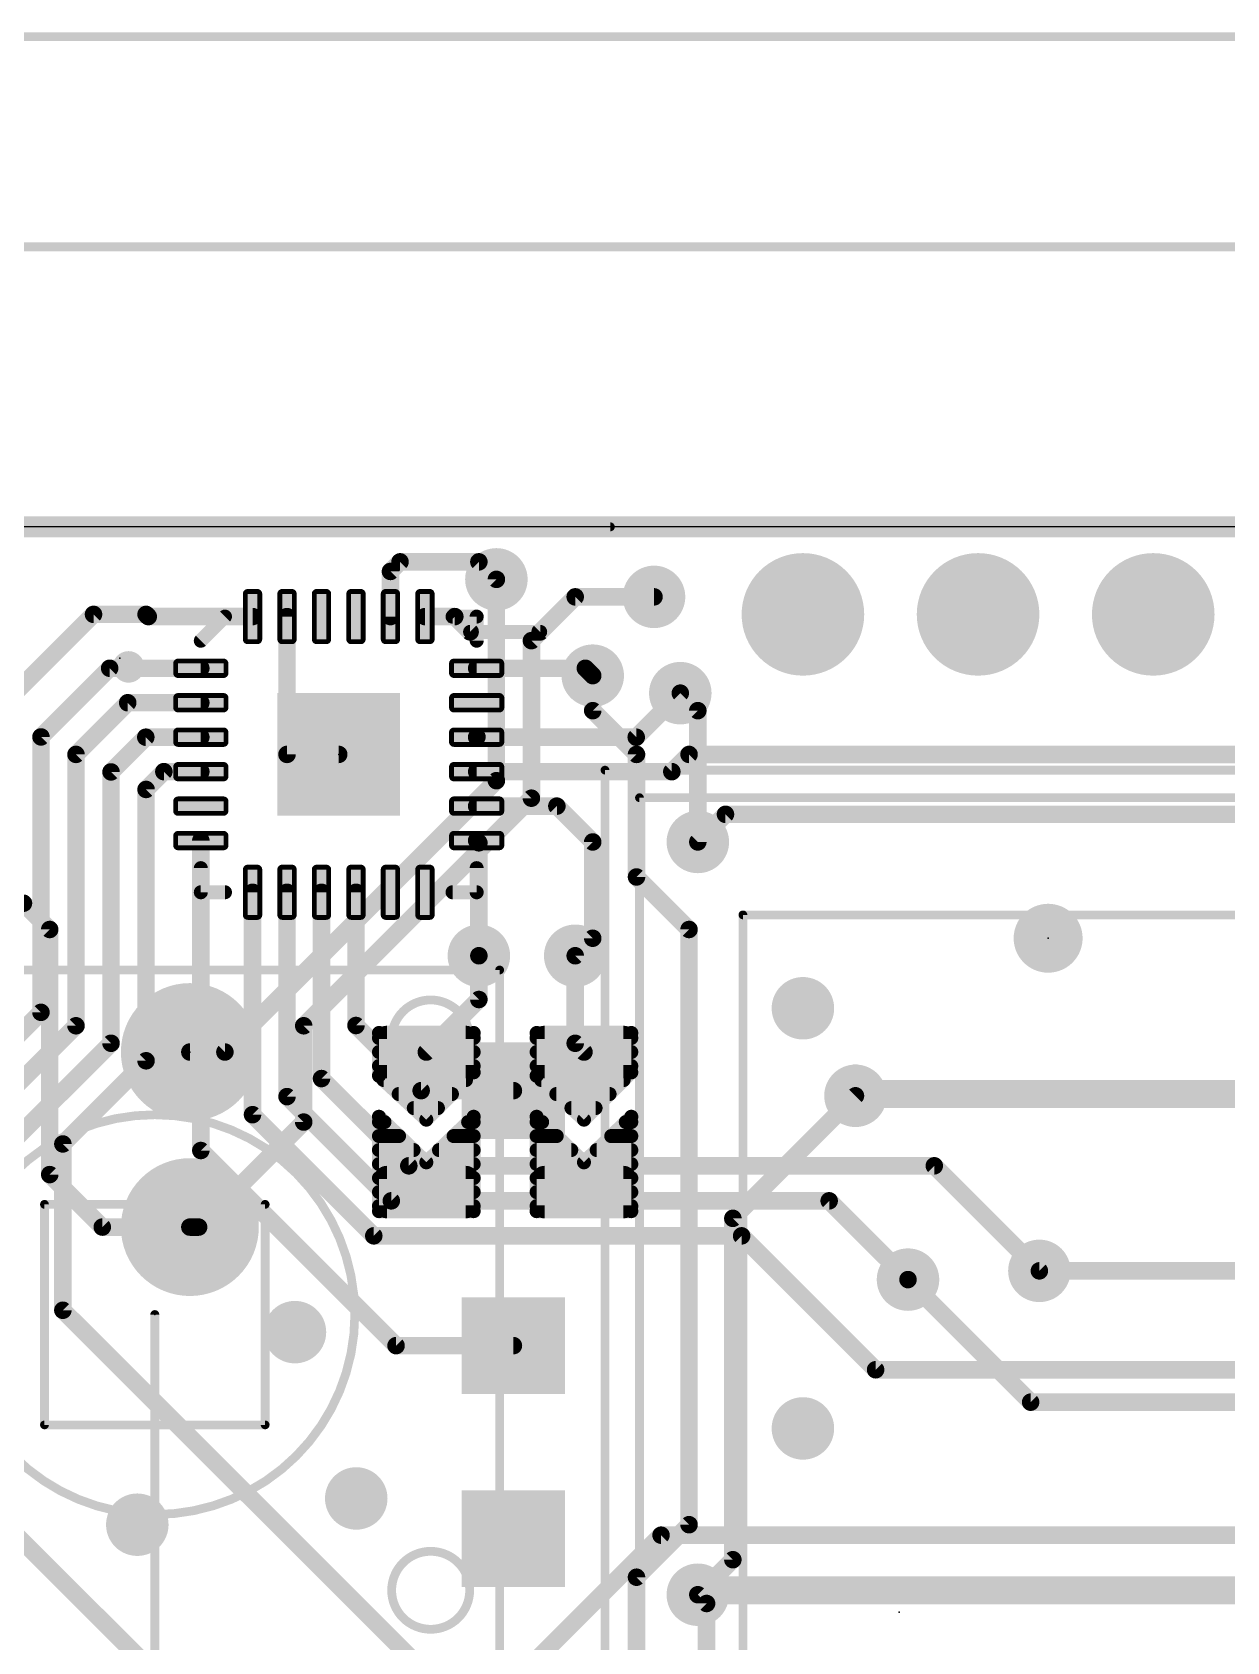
# Model space of a CAD drawing. Extents: x -7.4 to 51, y -6.6 to 32.3.
# Drawn here: x 5.33 to 22.66, y 6.68 to 30.04 of the extents above; entities that cross this region are included whole.
import ezdxf

# ---------------------------------------------------------------- set-up
doc = ezdxf.new("R2010")
doc.units = 0
for name, color, linetype in [('1', 12, 'CONTINUOUS'), ('16', 5, 'CONTINUOUS'), ('17', 110, 'CONTINUOUS'), ('18', 110, 'CONTINUOUS'), ('20', 53, 'CONTINUOUS'), ('21', 40, 'CONTINUOUS'), ('23', 53, 'CONTINUOUS'), ('24', 53, 'CONTINUOUS'), ('47', 253, 'CONTINUOUS')]:
    doc.layers.add(name, color=color, linetype=linetype)

# ---------------------------------------------------------------- blocks, each defined once
blk = doc.blocks.new('PIE')
at = {"const_width": 0.5}
blk.add_lwpolyline([(0, -0.25, 1), (0, 0.25, 1), (0, -0.25)], format="xyb", dxfattribs=at)
blk = doc.blocks.new('RECT128000X44800R50')
at = {"const_width": 0.07}
blk.add_lwpolyline([(0.365, -0.07), (0.365, 0.07, 0.4142), (0.33, 0.105), (-0.33, 0.105, 0.4142), (-0.365, 0.07), (-0.365, -0.07, 0.4142), (-0.33, -0.105), (0.33, -0.105, 0.4142)], format="xyb", close=True, dxfattribs=at)
blk.add_solid([(-0.3475, -0.0875), (0.3475, -0.0875), (-0.3475, 0.0875), (0.3475, 0.0875)])
blk = doc.blocks.new('RECT')
blk.add_solid([(-0.5, -0.5), (0.5, -0.5), (-0.5, 0.5), (0.5, 0.5)])
blk = doc.blocks.new('ROUNDP')
at = {"const_width": 0.5}
blk.add_lwpolyline([(0, -0.25, 1), (0, 0.25, 1), (0, -0.25)], format="xyb", dxfattribs=at)
blk = doc.blocks.new('RECT121920X243840R50')
at = {"const_width": 0.1905}
blk.add_lwpolyline([(0.2858, -0.5715), (0.2858, 0.5715, 0.4142), (0.1905, 0.6668), (-0.1905, 0.6668, 0.4142), (-0.2858, 0.5715), (-0.2858, -0.5715, 0.4142), (-0.1905, -0.6668), (0.1905, -0.6668, 0.4142)], format="xyb", close=True, dxfattribs=at)
blk.add_solid([(-0.2159, -0.5969), (0.2159, -0.5969), (-0.2159, 0.5969), (0.2159, 0.5969)])
blk = doc.blocks.new('ROUNDV')
at = {"const_width": 0.5}
blk.add_lwpolyline([(0, -0.25, 1), (0, 0.25, 1), (0, -0.25)], format="xyb", dxfattribs=at)

msp = doc.modelspace()

# ---------------------------------------------------------------- linework, layer by layer
at = {"layer": '1'}
for points, const_width in [([(50.8, 22.86), (0, 22.86)], 0.3048), ([(10.529, 22.213), (10.668, 22.352)], 0.254), ([(10.668, 22.352), (11.811, 22.352)], 0.254), ([(11.811, 22.352), (12.065, 22.098)], 0.254), ([(10.529, 21.558), (10.529, 22.213)], 0.254), ([(12.7, 21.336), (13.208, 21.844)], 0.254), ([(13.208, 21.844), (14.351, 21.844)], 0.254), ([(4.953, 20.32), (6.223, 21.59)], 0.254), ([(6.223, 21.59), (6.985, 21.59)], 0.254), ([(7.017, 21.558), (6.985, 21.59)], 0.254), ([(8.529, 21.558), (7.017, 21.558)], 0.254), ([(9.029, 21.558), (9.029, 19.558)], 0.254), ([(11.029, 21.558), (11.462, 21.558)], 0.254), ([(11.462, 21.558), (11.684, 21.336)], 0.254), ([(11.684, 21.336), (12.7, 21.336)], 0.2032), ([(6.457, 20.808), (5.461, 19.812)], 0.254), ([(7.779, 20.808), (6.457, 20.808)], 0.254), ([(13.355, 20.808), (11.779, 20.808)], 0.254), ([(13.462, 20.701), (13.355, 20.808)], 0.254), ([(14.732, 20.447), (14.093, 19.808)], 0.254), ([(6.719, 20.308), (5.969, 19.558)], 0.254), ([(7.779, 20.308), (6.719, 20.308)], 0.254), ([(5.461, 19.812), (5.461, 15.816)], 0.254), ([(6.477, 19.304), (6.981, 19.808)], 0.254), ([(6.981, 19.808), (7.779, 19.808)], 0.254), ([(11.783, 19.812), (11.779, 19.808)], 0.254), ([(14.093, 19.808), (11.779, 19.808)], 0.254), ([(5.969, 19.558), (5.969, 15.621)], 0.254), ([(9.029, 19.558), (9.779, 19.558)], 0.254), ([(14.609, 19.308), (14.859, 19.558)], 0.254), ([(14.859, 19.558), (40.005, 19.558)], 0.254), ([(6.477, 15.367), (6.477, 19.304)], 0.254), ([(6.985, 19.05), (7.243, 19.308)], 0.254), ([(7.243, 19.308), (7.779, 19.308)], 0.254), ([(11.779, 19.308), (14.609, 19.308)], 0.254), ([(6.985, 15.113), (6.985, 19.05)], 0.254), ([(11.779, 18.808), (12.942, 18.808)], 0.254), ([(12.942, 18.808), (13.462, 18.288)], 0.254), ([(15.387, 18.689), (14.986, 18.288)], 0.254), ([(38.1, 18.689), (15.387, 18.689)], 0.254), ([(7.779, 18.308), (7.779, 13.811)], 0.254), ([(11.779, 18.308), (11.811, 18.276)], 0.254), ([(11.811, 18.276), (11.811, 16.637)], 0.254), ([(13.462, 18.288), (13.462, 16.891)], 0.254), ([(8.529, 14.331), (8.529, 17.558)], 0.254), ([(9.029, 14.593), (9.029, 17.558)], 0.254), ([(9.529, 14.855), (9.529, 17.558)], 0.254), ([(10.029, 17.558), (10.029, 15.625)], 0.254), ([(13.462, 16.891), (13.208, 16.637)], 0.254), ([(5.461, 15.816), (4.325, 14.68)], 0.254), ([(5.969, 15.621), (3.556, 13.208)], 0.254), ([(10.029, 15.625), (10.974, 14.68)], 0.254), ([(4.318, 13.208), (6.477, 15.367)], 0.254), ([(5.7785, 13.9065), (6.985, 15.113)], 0.254), ([(10.795, 13.589), (9.529, 14.855)], 0.254), ([(10.541, 13.081), (9.029, 14.593)], 0.254), ([(10.974, 14.68), (12.312, 14.68)], 0.254), ([(30.64, 14.63), (17.247, 14.63)], 0.4064), ([(17.247, 14.63), (17.272, 14.605)], 0.4064), ([(10.287, 12.573), (8.529, 14.331)], 0.254), ([(5.7785, 11.4935), (5.7785, 13.9065)], 0.254), ([(7.779, 13.811), (10.61, 10.98)], 0.254), ([(10.795, 13.589), (18.415, 13.589)], 0.254), ([(18.415, 13.589), (19.939, 12.065)], 0.254), ([(10.541, 13.081), (16.891, 13.081)], 0.254), ([(16.891, 13.081), (18.034, 11.938)], 0.254), ([(10.287, 12.573), (15.621, 12.573)], 0.254), ([(15.621, 12.573), (17.564, 10.63)], 0.254), ([(10.834, 6.438), (5.7785, 11.4935)], 0.254), ([(10.61, 10.98), (12.312, 10.98)], 0.254), ([(17.564, 10.63), (30.64, 10.63)], 0.254), ([(14.453, 8.23), (12.534, 6.311)], 0.254), ([(30.64, 8.23), (14.453, 8.23)], 0.254), ([(14.986, 7.366), (15.05, 7.43)], 0.4064), ([(15.05, 7.43), (30.64, 7.43)], 0.4064)]:
    msp.add_lwpolyline(points, dxfattribs=dict(at, const_width=const_width))
for points, const_width in [([(10.668, 22.4155, 1), (10.668, 22.2885)], 0.127), ([(10.7129, 22.3071, 1), (10.6231, 22.3969)], 0.127), ([(11.8559, 22.3969, 1), (11.7661, 22.3071)], 0.127), ([(11.811, 22.2885, 1), (11.811, 22.4155)], 0.127), ([(10.5925, 22.213, 1), (10.4655, 22.213)], 0.127), ([(10.4841, 22.2579, 1), (10.5739, 22.1681)], 0.127), ([(12.0201, 22.0531, 1), (12.1099, 22.1429)], 0.127), ([(13.208, 21.9075, 1), (13.208, 21.7805)], 0.127), ([(13.2529, 21.7991, 1), (13.1631, 21.8889)], 0.127), ([(14.351, 21.7805, 1), (14.351, 21.9075)], 0.127), ([(6.223, 21.6535, 1), (6.223, 21.5265)], 0.127), ([(6.2679, 21.5451, 1), (6.1781, 21.6349)], 0.127), ([(7.0299, 21.6349, 1), (6.9401, 21.5451)], 0.127), ([(7.017, 21.6215, 1), (7.017, 21.4945)], 0.127), ([(6.9721, 21.5131, 1), (7.0619, 21.6029)], 0.127), ([(6.985, 21.5265, 1), (6.985, 21.6535)], 0.127), ([(8.529, 21.4945, 1), (8.529, 21.6215)], 0.127), ([(9.0925, 21.558, 1), (8.9655, 21.558)], 0.127), ([(10.4655, 21.558, 1), (10.5925, 21.558)], 0.127), ([(11.029, 21.6215, 1), (11.029, 21.4945)], 0.127), ([(11.5069, 21.6029, 1), (11.4171, 21.5131)], 0.127), ([(11.462, 21.4945, 1), (11.462, 21.6215)], 0.127), ([(11.6391, 21.2911, 1), (11.7289, 21.3809)], 0.127), ([(11.684, 21.3868, 1), (11.684, 21.2852)], 0.1016), ([(12.6551, 21.3809, 1), (12.7449, 21.2911)], 0.127), ([(12.7, 21.2852, 1), (12.7, 21.3868)], 0.1016), ([(6.457, 20.8715, 1), (6.457, 20.7445)], 0.127), ([(6.5019, 20.7631, 1), (6.4121, 20.8529)], 0.127), ([(7.779, 20.7445, 1), (7.779, 20.8715)], 0.127), ([(11.779, 20.8715, 1), (11.779, 20.7445)], 0.127), ([(13.3999, 20.8529, 1), (13.3101, 20.7631)], 0.127), ([(13.355, 20.7445, 1), (13.355, 20.8715)], 0.127), ([(13.4171, 20.6561, 1), (13.5069, 20.7459)], 0.127), ([(14.7769, 20.4021, 1), (14.6871, 20.4919)], 0.127), ([(6.719, 20.3715, 1), (6.719, 20.2445)], 0.127), ([(6.7639, 20.2631, 1), (6.6741, 20.3529)], 0.127), ([(7.779, 20.2445, 1), (7.779, 20.3715)], 0.127), ([(5.5245, 19.812, 1), (5.3975, 19.812)], 0.127), ([(5.4161, 19.8569, 1), (5.5059, 19.7671)], 0.127), ([(6.981, 19.8715, 1), (6.981, 19.7445)], 0.127), ([(7.0259, 19.7631, 1), (6.9361, 19.8529)], 0.127), ([(7.779, 19.7445, 1), (7.779, 19.8715)], 0.127), ([(11.779, 19.8715, 1), (11.779, 19.7445)], 0.127), ([(11.7341, 19.8529, 1), (11.8239, 19.7631)], 0.127), ([(11.8279, 19.7671, 1), (11.7381, 19.8569)], 0.127), ([(14.0481, 19.8529, 1), (14.1379, 19.7631)], 0.127), ([(14.093, 19.7445, 1), (14.093, 19.8715)], 0.127), ([(6.0325, 19.558, 1), (5.9055, 19.558)], 0.127), ([(5.9241, 19.6029, 1), (6.0139, 19.5131)], 0.127), ([(9.029, 19.6215, 1), (9.029, 19.4945)], 0.127), ([(8.9655, 19.558, 1), (9.0925, 19.558)], 0.127), ([(9.779, 19.4945, 1), (9.779, 19.6215)], 0.127), ([(14.859, 19.6215, 1), (14.859, 19.4945)], 0.127), ([(14.9039, 19.5131, 1), (14.8141, 19.6029)], 0.127), ([(6.5405, 19.304, 1), (6.4135, 19.304)], 0.127), ([(6.4321, 19.3489, 1), (6.5219, 19.2591)], 0.127), ([(7.243, 19.3715, 1), (7.243, 19.2445)], 0.127), ([(7.2879, 19.2631, 1), (7.1981, 19.3529)], 0.127), ([(7.779, 19.2445, 1), (7.779, 19.3715)], 0.127), ([(11.779, 19.3715, 1), (11.779, 19.2445)], 0.127), ([(14.5641, 19.3529, 1), (14.6539, 19.2631)], 0.127), ([(14.609, 19.2445, 1), (14.609, 19.3715)], 0.127), ([(7.0485, 19.05, 1), (6.9215, 19.05)], 0.127), ([(6.9401, 19.0949, 1), (7.0299, 19.0051)], 0.127), ([(11.779, 18.8715, 1), (11.779, 18.7445)], 0.127), ([(12.9869, 18.8529, 1), (12.8971, 18.7631)], 0.127), ([(12.942, 18.7445, 1), (12.942, 18.8715)], 0.127), ([(15.387, 18.7525, 1), (15.387, 18.6255)], 0.127), ([(15.4319, 18.6441, 1), (15.3421, 18.7339)], 0.127), ([(7.8425, 18.308, 1), (7.7155, 18.308)], 0.127), ([(11.8239, 18.3529, 1), (11.7341, 18.2631)], 0.127), ([(11.8745, 18.276, 1), (11.7475, 18.276)], 0.127), ([(11.7661, 18.2311, 1), (11.8559, 18.3209)], 0.127), ([(13.5255, 18.288, 1), (13.3985, 18.288)], 0.127), ([(13.4171, 18.2431, 1), (13.5069, 18.3329)], 0.127), ([(14.9411, 18.3329, 1), (15.0309, 18.2431)], 0.127), ([(8.5925, 17.558, 1), (8.4655, 17.558)], 0.127), ([(9.0925, 17.558, 1), (8.9655, 17.558)], 0.127), ([(9.5925, 17.558, 1), (9.4655, 17.558)], 0.127), ([(10.0925, 17.558, 1), (9.9655, 17.558)], 0.127), ([(13.3985, 16.891, 1), (13.5255, 16.891)], 0.127), ([(13.5069, 16.8461, 1), (13.4171, 16.9359)], 0.127), ([(11.7475, 16.637, 1), (11.8745, 16.637)], 0.127), ([(13.1631, 16.6819, 1), (13.2529, 16.5921)], 0.127), ([(5.5059, 15.7711, 1), (5.4161, 15.8609)], 0.127), ([(5.3975, 15.816, 1), (5.5245, 15.816)], 0.127), ([(5.9055, 15.621, 1), (6.0325, 15.621)], 0.127), ([(6.0139, 15.5761, 1), (5.9241, 15.6659)], 0.127), ([(10.0739, 15.6699, 1), (9.9841, 15.5801)], 0.127), ([(9.9655, 15.625, 1), (10.0925, 15.625)], 0.127), ([(6.4135, 15.367, 1), (6.5405, 15.367)], 0.127), ([(6.5219, 15.3221, 1), (6.4321, 15.4119)], 0.127), ([(7.0299, 15.0681, 1), (6.9401, 15.1579)], 0.127), ([(6.9215, 15.113, 1), (7.0485, 15.113)], 0.127), ([(9.5739, 14.8999, 1), (9.4841, 14.8101)], 0.127), ([(9.0739, 14.6379, 1), (8.9841, 14.5481)], 0.127), ([(9.4655, 14.855, 1), (9.5925, 14.855)], 0.127), ([(10.974, 14.7435, 1), (10.974, 14.6165)], 0.127), ([(10.9291, 14.6351, 1), (11.0189, 14.7249)], 0.127), ([(12.312, 14.6165, 1), (12.312, 14.7435)], 0.127), ([(17.247, 14.7316, 1), (17.247, 14.5284)], 0.2032), ([(17.3188, 14.7018, 1), (17.1752, 14.5582)], 0.2032), ([(17.2002, 14.5332, 1), (17.3438, 14.6768)], 0.2032), ([(8.9655, 14.593, 1), (9.0925, 14.593)], 0.127), ([(8.5739, 14.3759, 1), (8.4841, 14.2861)], 0.127), ([(8.4655, 14.331, 1), (8.5925, 14.331)], 0.127), ([(5.842, 13.9065, 1), (5.715, 13.9065)], 0.127), ([(5.7336, 13.9514, 1), (5.8234, 13.8616)], 0.127), ([(7.8239, 13.8559, 1), (7.7341, 13.7661)], 0.127), ([(7.7155, 13.811, 1), (7.8425, 13.811)], 0.127), ([(10.795, 13.6525, 1), (10.795, 13.5255)], 0.127), ([(10.7501, 13.5441, 1), (10.8399, 13.6339)], 0.127), ([(18.4599, 13.6339, 1), (18.3701, 13.5441)], 0.127), ([(18.415, 13.5255, 1), (18.415, 13.6525)], 0.127), ([(10.541, 13.1445, 1), (10.541, 13.0175)], 0.127), ([(10.4961, 13.0361, 1), (10.5859, 13.1259)], 0.127), ([(16.9359, 13.1259, 1), (16.8461, 13.0361)], 0.127), ([(16.891, 13.0175, 1), (16.891, 13.1445)], 0.127), ([(10.287, 12.6365, 1), (10.287, 12.5095)], 0.127), ([(10.2421, 12.5281, 1), (10.3319, 12.6179)], 0.127), ([(15.6659, 12.6179, 1), (15.5761, 12.5281)], 0.127), ([(15.621, 12.5095, 1), (15.621, 12.6365)], 0.127), ([(19.8941, 12.0201, 1), (19.9839, 12.1099)], 0.127), ([(17.9891, 11.8931, 1), (18.0789, 11.9829)], 0.127), ([(5.8234, 11.5384, 1), (5.7336, 11.4486)], 0.127), ([(5.715, 11.4935, 1), (5.842, 11.4935)], 0.127), ([(10.61, 11.0435, 1), (10.61, 10.9165)], 0.127), ([(10.5651, 10.9351, 1), (10.6549, 11.0249)], 0.127), ([(12.312, 10.9165, 1), (12.312, 11.0435)], 0.127), ([(17.564, 10.6935, 1), (17.564, 10.5665)], 0.127), ([(17.5191, 10.5851, 1), (17.6089, 10.6749)], 0.127), ([(14.453, 8.2935, 1), (14.453, 8.1665)], 0.127), ([(14.4979, 8.1851, 1), (14.4081, 8.2749)], 0.127), ([(14.9142, 7.4378, 1), (15.0578, 7.2942)], 0.2032), ([(15.05, 7.5316, 1), (15.05, 7.3284)], 0.2032), ([(15.1218, 7.3582, 1), (14.9782, 7.5018)], 0.2032)]:
    msp.add_lwpolyline(points, format="xyb", dxfattribs=dict(at, const_width=const_width))
at = {"layer": '16'}
for points, const_width in [([(50.8, 22.86), (0, 22.86)], 0.3048), ([(12.065, 22.098), (12.065, 19.177)], 0.254), ([(13.208, 21.844), (12.573, 21.209)], 0.254), ([(14.351, 21.844), (13.208, 21.844)], 0.254), ([(12.573, 21.209), (12.573, 18.923)], 0.254), ([(13.462, 20.193), (13.462, 20.701)], 0.254), ([(14.986, 20.193), (14.732, 20.447)], 0.254), ([(14.097, 19.558), (13.462, 20.193)], 0.254), ([(14.986, 18.288), (14.986, 20.193)], 0.254), ([(14.097, 17.78), (14.097, 19.558)], 0.254), ([(12.065, 19.177), (8.128, 15.24)], 0.254), ([(12.573, 18.923), (9.271, 15.621)], 0.254), ([(14.859, 17.018), (14.097, 17.78)], 0.254), ([(1.27, 17.399), (5.207, 17.399)], 0.254), ([(5.207, 17.399), (5.588, 17.018)], 0.254), ([(5.588, 17.018), (5.588, 13.462)], 0.254), ([(14.859, 8.382), (14.859, 17.018)], 0.254), ([(11.811, 16.637), (11.811, 16.002)], 0.254), ([(13.208, 16.637), (13.208, 15.367)], 0.254), ([(11.811, 16.002), (11.049, 15.24)], 0.254), ([(9.271, 14.224), (9.271, 15.621)], 0.254), ([(10.3624, 15.517), (10.3624, 14.8955)], 0.2032), ([(11.7356, 15.517), (10.3624, 15.517)], 0.2032), ([(10.3624, 15.4432), (11.7356, 15.4432)], 0.2032), ([(11.7356, 14.9455), (11.7356, 15.517)], 0.2032), ([(12.6484, 15.517), (12.6484, 14.8955)], 0.2032), ([(14.0216, 15.517), (12.6484, 15.517)], 0.2032), ([(12.6484, 15.4432), (14.0216, 15.4432)], 0.2032), ([(13.208, 15.367), (13.335, 15.24)], 0.254), ([(14.0216, 14.9455), (14.0216, 15.517)], 0.2032), ([(8.128, 15.24), (7.62, 15.24)], 0.254), ([(10.3624, 15.24), (11.7356, 15.24)], 0.2032), ([(12.6484, 15.24), (14.0216, 15.24)], 0.2032), ([(10.3624, 15.0368), (11.7356, 15.0368)], 0.2032), ([(10.3624, 14.8955), (11.049, 14.2589)], 0.2032), ([(11.049, 14.2589), (11.7356, 14.9455)], 0.2032), ([(12.6484, 15.0368), (14.0216, 15.0368)], 0.2032), ([(12.6484, 14.8955), (13.335, 14.2589)], 0.2032), ([(13.335, 14.2589), (14.0216, 14.9455)], 0.2032), ([(17.272, 14.605), (17.272, 14.859)], 0.4064), ([(10.4292, 14.8336), (11.6237, 14.8336)], 0.2032), ([(10.6483, 14.6304), (11.4205, 14.6304)], 0.2032), ([(12.7152, 14.8336), (13.9097, 14.8336)], 0.2032), ([(12.9343, 14.6304), (13.7065, 14.6304)], 0.2032), ([(17.272, 14.605), (15.494, 12.827)], 0.254), ([(10.8675, 14.4272), (11.2173, 14.4272)], 0.2032), ([(13.1535, 14.4272), (13.5033, 14.4272)], 0.2032), ([(7.747, 12.7), (9.271, 14.224)], 0.254), ([(10.3624, 14.301), (11.049, 13.6398)], 0.2032), ([(10.3624, 12.931), (10.3624, 14.301)], 0.2032), ([(10.3624, 14.224), (10.4424, 14.224)], 0.2032), ([(11.049, 13.6398), (11.7356, 14.301)], 0.2032), ([(11.6556, 14.224), (11.7356, 14.224)], 0.2032), ([(11.7356, 14.301), (11.7356, 12.931)], 0.2032), ([(12.6484, 14.301), (13.335, 13.6398)], 0.2032), ([(12.6484, 12.931), (12.6484, 14.301)], 0.2032), ([(12.6484, 14.224), (12.7284, 14.224)], 0.2032), ([(13.335, 13.6398), (14.0216, 14.301)], 0.2032), ([(13.9416, 14.224), (14.0216, 14.224)], 0.2032), ([(14.0216, 14.301), (14.0216, 12.931)], 0.2032), ([(10.3624, 14.0208), (10.6534, 14.0208)], 0.2032), ([(11.4446, 14.0208), (11.7356, 14.0208)], 0.2032), ([(12.6484, 14.0208), (12.9394, 14.0208)], 0.2032), ([(13.7306, 14.0208), (14.0216, 14.0208)], 0.2032), ([(10.3624, 13.8176), (10.8644, 13.8176)], 0.2032), ([(11.2336, 13.8176), (11.7356, 13.8176)], 0.2032), ([(12.6484, 13.8176), (13.1504, 13.8176)], 0.2032), ([(13.5196, 13.8176), (14.0216, 13.8176)], 0.2032), ([(5.588, 13.462), (6.35, 12.7)], 0.254), ([(10.3624, 13.6144), (11.7356, 13.6144)], 0.2032), ([(12.6484, 13.6144), (14.0216, 13.6144)], 0.2032), ([(10.3624, 13.4112), (11.7356, 13.4112)], 0.2032), ([(12.6484, 13.4112), (14.0216, 13.4112)], 0.2032), ([(10.3624, 13.208), (11.7356, 13.208)], 0.2032), ([(10.3624, 13.0048), (11.7356, 13.0048)], 0.2032), ([(12.6484, 13.208), (14.0216, 13.208)], 0.2032), ([(12.6484, 13.0048), (14.0216, 13.0048)], 0.2032), ([(11.7356, 12.931), (10.3624, 12.931)], 0.2032), ([(14.0216, 12.931), (12.6484, 12.931)], 0.2032), ([(15.494, 12.827), (15.494, 7.874)], 0.254), ([(6.35, 12.7), (7.62, 12.7)], 0.254), ([(7.62, 12.7), (7.747, 12.7)], 0.254), ([(19.939, 12.065), (44.926, 12.065)], 0.254), ([(18.034, 11.938), (19.812, 10.16)], 0.254), ([(19.812, 10.16), (45.466, 10.16)], 0.254), ([(4.445, 8.89), (8.89, 4.445)], 0.254), ([(14.859, 8.382), (14.097, 7.62)], 0.254), ([(15.494, 7.874), (14.986, 7.366)], 0.254), ([(14.097, 7.62), (14.097, 6.096)], 0.254), ([(14.986, 7.366), (15.113, 7.239)], 0.254), ([(15.113, 7.239), (15.113, 4.064)], 0.254)]:
    msp.add_lwpolyline(points, dxfattribs=dict(at, const_width=const_width))
for points, const_width in [([(12.1285, 22.098, 1), (12.0015, 22.098)], 0.127), ([(13.208, 21.9075, 1), (13.208, 21.7805)], 0.127), ([(13.2529, 21.7991, 1), (13.1631, 21.8889)], 0.127), ([(14.351, 21.7805, 1), (14.351, 21.9075)], 0.127), ([(12.6365, 21.209, 1), (12.5095, 21.209)], 0.127), ([(12.5281, 21.2539, 1), (12.6179, 21.1641)], 0.127), ([(13.5255, 20.701, 1), (13.3985, 20.701)], 0.127), ([(14.7769, 20.4919, 1), (14.6871, 20.4021)], 0.127), ([(13.5069, 20.2379, 1), (13.4171, 20.1481)], 0.127), ([(15.0495, 20.193, 1), (14.9225, 20.193)], 0.127), ([(13.3985, 20.193, 1), (13.5255, 20.193)], 0.127), ([(14.9411, 20.1481, 1), (15.0309, 20.2379)], 0.127), ([(14.1605, 19.558, 1), (14.0335, 19.558)], 0.127), ([(14.0521, 19.5131, 1), (14.1419, 19.6029)], 0.127), ([(12.0015, 19.177, 1), (12.1285, 19.177)], 0.127), ([(12.1099, 19.1321, 1), (12.0201, 19.2219)], 0.127), ([(12.5095, 18.923, 1), (12.6365, 18.923)], 0.127), ([(12.6179, 18.8781, 1), (12.5281, 18.9679)], 0.127), ([(14.9225, 18.288, 1), (15.0495, 18.288)], 0.127), ([(14.1419, 17.8249, 1), (14.0521, 17.7351)], 0.127), ([(14.0335, 17.78, 1), (14.1605, 17.78)], 0.127), ([(5.207, 17.3355, 1), (5.207, 17.4625)], 0.127), ([(5.6515, 17.018, 1), (5.5245, 17.018)], 0.127), ([(5.5431, 16.9731, 1), (5.6329, 17.0629)], 0.127), ([(14.9225, 17.018, 1), (14.7955, 17.018)], 0.127), ([(14.8141, 16.9731, 1), (14.9039, 17.0629)], 0.127), ([(11.8745, 16.637, 1), (11.7475, 16.637)], 0.127), ([(13.2715, 16.637, 1), (13.1445, 16.637)], 0.127), ([(11.8559, 15.9571, 1), (11.7661, 16.0469)], 0.127), ([(11.7475, 16.002, 1), (11.8745, 16.002)], 0.127), ([(9.3345, 15.621, 1), (9.2075, 15.621)], 0.127), ([(9.2261, 15.6659, 1), (9.3159, 15.5761)], 0.127), ([(10.4132, 15.517, 1), (10.3116, 15.517)], 0.1016), ([(10.3624, 15.5678, 1), (10.3624, 15.4662)], 0.1016), ([(10.3624, 15.494, 1), (10.3624, 15.3924)], 0.1016), ([(11.7864, 15.517, 1), (11.6848, 15.517)], 0.1016), ([(11.7356, 15.4662, 1), (11.7356, 15.5678)], 0.1016), ([(11.7356, 15.3924, 1), (11.7356, 15.494)], 0.1016), ([(12.6992, 15.517, 1), (12.5976, 15.517)], 0.1016), ([(12.6484, 15.5678, 1), (12.6484, 15.4662)], 0.1016), ([(12.6484, 15.494, 1), (12.6484, 15.3924)], 0.1016), ([(13.2529, 15.4119, 1), (13.1631, 15.3221)], 0.127), ([(13.1445, 15.367, 1), (13.2715, 15.367)], 0.127), ([(14.0724, 15.517, 1), (13.9708, 15.517)], 0.1016), ([(14.0216, 15.4662, 1), (14.0216, 15.5678)], 0.1016), ([(14.0216, 15.3924, 1), (14.0216, 15.494)], 0.1016), ([(7.62, 15.3035, 1), (7.62, 15.1765)], 0.127), ([(8.0831, 15.2849, 1), (8.1729, 15.1951)], 0.127), ([(8.128, 15.1765, 1), (8.128, 15.3035)], 0.127), ([(10.3624, 15.2908, 1), (10.3624, 15.1892)], 0.1016), ([(11.0041, 15.2849, 1), (11.0939, 15.1951)], 0.127), ([(11.7356, 15.1892, 1), (11.7356, 15.2908)], 0.1016), ([(12.6484, 15.2908, 1), (12.6484, 15.1892)], 0.1016), ([(13.2901, 15.1951, 1), (13.3799, 15.2849)], 0.127), ([(14.0216, 15.1892, 1), (14.0216, 15.2908)], 0.1016), ([(10.3624, 15.0876, 1), (10.3624, 14.986)], 0.1016), ([(10.3969, 14.9328, 1), (10.3279, 14.8582)], 0.1016), ([(11.6848, 14.9455, 1), (11.7864, 14.9455)], 0.1016), ([(11.7715, 14.9096, 1), (11.6997, 14.9814)], 0.1016), ([(11.7356, 14.986, 1), (11.7356, 15.0876)], 0.1016), ([(12.6484, 15.0876, 1), (12.6484, 14.986)], 0.1016), ([(12.6829, 14.9328, 1), (12.6139, 14.8582)], 0.1016), ([(13.9708, 14.9455, 1), (14.0724, 14.9455)], 0.1016), ([(14.0575, 14.9096, 1), (13.9857, 14.9814)], 0.1016), ([(14.0216, 14.986, 1), (14.0216, 15.0876)], 0.1016), ([(17.3736, 14.859, 1), (17.1704, 14.859)], 0.2032), ([(10.3116, 14.8955, 1), (10.4132, 14.8955)], 0.1016), ([(10.4292, 14.8844, 1), (10.4292, 14.7828)], 0.1016), ([(10.6483, 14.6812, 1), (10.6483, 14.5796)], 0.1016), ([(11.4205, 14.5796, 1), (11.4205, 14.6812)], 0.1016), ([(11.6237, 14.7828, 1), (11.6237, 14.8844)], 0.1016), ([(12.5976, 14.8955, 1), (12.6992, 14.8955)], 0.1016), ([(12.7152, 14.8844, 1), (12.7152, 14.7828)], 0.1016), ([(12.9343, 14.6812, 1), (12.9343, 14.5796)], 0.1016), ([(13.7065, 14.5796, 1), (13.7065, 14.6812)], 0.1016), ([(13.9097, 14.7828, 1), (13.9097, 14.8844)], 0.1016), ([(17.3169, 14.5601, 1), (17.2271, 14.6499)], 0.127), ([(10.8675, 14.478, 1), (10.8675, 14.3764)], 0.1016), ([(11.2173, 14.3764, 1), (11.2173, 14.478)], 0.1016), ([(13.1535, 14.478, 1), (13.1535, 14.3764)], 0.1016), ([(13.5033, 14.3764, 1), (13.5033, 14.478)], 0.1016), ([(17.1704, 14.605, 1), (17.3736, 14.605)], 0.2032), ([(9.2075, 14.224, 1), (9.3345, 14.224)], 0.127), ([(9.3159, 14.1791, 1), (9.2261, 14.2689)], 0.127), ([(10.3976, 14.3376, 1), (10.3272, 14.2644)], 0.1016), ([(10.4132, 14.301, 1), (10.3116, 14.301)], 0.1016), ([(10.3624, 14.2748, 1), (10.3624, 14.1732)], 0.1016), ([(10.4424, 14.1732, 1), (10.4424, 14.2748)], 0.1016), ([(11.0131, 14.2948, 1), (11.0849, 14.223)], 0.1016), ([(11.0145, 14.2216, 1), (11.0835, 14.2962)], 0.1016), ([(11.6556, 14.2748, 1), (11.6556, 14.1732)], 0.1016), ([(11.7864, 14.301, 1), (11.6848, 14.301)], 0.1016), ([(11.7708, 14.2644, 1), (11.7004, 14.3376)], 0.1016), ([(11.7356, 14.1732, 1), (11.7356, 14.2748)], 0.1016), ([(12.6836, 14.3376, 1), (12.6132, 14.2644)], 0.1016), ([(12.6992, 14.301, 1), (12.5976, 14.301)], 0.1016), ([(12.6484, 14.2748, 1), (12.6484, 14.1732)], 0.1016), ([(12.7284, 14.1732, 1), (12.7284, 14.2748)], 0.1016), ([(13.2991, 14.2948, 1), (13.3709, 14.223)], 0.1016), ([(13.3005, 14.2216, 1), (13.3695, 14.2962)], 0.1016), ([(13.9416, 14.2748, 1), (13.9416, 14.1732)], 0.1016), ([(14.0724, 14.301, 1), (13.9708, 14.301)], 0.1016), ([(14.0568, 14.2644, 1), (13.9864, 14.3376)], 0.1016), ([(14.0216, 14.1732, 1), (14.0216, 14.2748)], 0.1016), ([(10.3624, 14.0716, 1), (10.3624, 13.97)], 0.1016), ([(10.6534, 13.97, 1), (10.6534, 14.0716)], 0.1016), ([(11.4446, 14.0716, 1), (11.4446, 13.97)], 0.1016), ([(11.7356, 13.97, 1), (11.7356, 14.0716)], 0.1016), ([(12.6484, 14.0716, 1), (12.6484, 13.97)], 0.1016), ([(12.9394, 13.97, 1), (12.9394, 14.0716)], 0.1016), ([(13.7306, 14.0716, 1), (13.7306, 13.97)], 0.1016), ([(14.0216, 13.97, 1), (14.0216, 14.0716)], 0.1016), ([(10.3624, 13.8684, 1), (10.3624, 13.7668)], 0.1016), ([(10.8644, 13.7668, 1), (10.8644, 13.8684)], 0.1016), ([(11.2336, 13.8684, 1), (11.2336, 13.7668)], 0.1016), ([(11.7356, 13.7668, 1), (11.7356, 13.8684)], 0.1016), ([(12.6484, 13.8684, 1), (12.6484, 13.7668)], 0.1016), ([(13.1504, 13.7668, 1), (13.1504, 13.8684)], 0.1016), ([(13.5196, 13.8684, 1), (13.5196, 13.7668)], 0.1016), ([(14.0216, 13.7668, 1), (14.0216, 13.8684)], 0.1016), ([(5.6329, 13.5069, 1), (5.5431, 13.4171)], 0.127), ([(10.3624, 13.6652, 1), (10.3624, 13.5636)], 0.1016), ([(11.0138, 13.6764, 1), (11.0842, 13.6032)], 0.1016), ([(11.0138, 13.6032, 1), (11.0842, 13.6764)], 0.1016), ([(11.7356, 13.5636, 1), (11.7356, 13.6652)], 0.1016), ([(12.6484, 13.6652, 1), (12.6484, 13.5636)], 0.1016), ([(13.2998, 13.6764, 1), (13.3702, 13.6032)], 0.1016), ([(13.2998, 13.6032, 1), (13.3702, 13.6764)], 0.1016), ([(14.0216, 13.5636, 1), (14.0216, 13.6652)], 0.1016), ([(5.5245, 13.462, 1), (5.6515, 13.462)], 0.127), ([(10.3624, 13.462, 1), (10.3624, 13.3604)], 0.1016), ([(11.7356, 13.3604, 1), (11.7356, 13.462)], 0.1016), ([(12.6484, 13.462, 1), (12.6484, 13.3604)], 0.1016), ([(14.0216, 13.3604, 1), (14.0216, 13.462)], 0.1016), ([(10.3624, 13.2588, 1), (10.3624, 13.1572)], 0.1016), ([(10.3624, 13.0556, 1), (10.3624, 12.954)], 0.1016), ([(11.7356, 13.1572, 1), (11.7356, 13.2588)], 0.1016), ([(11.7356, 12.954, 1), (11.7356, 13.0556)], 0.1016), ([(12.6484, 13.2588, 1), (12.6484, 13.1572)], 0.1016), ([(12.6484, 13.0556, 1), (12.6484, 12.954)], 0.1016), ([(14.0216, 13.1572, 1), (14.0216, 13.2588)], 0.1016), ([(14.0216, 12.954, 1), (14.0216, 13.0556)], 0.1016), ([(10.3624, 12.9818, 1), (10.3624, 12.8802)], 0.1016), ([(10.3116, 12.931, 1), (10.4132, 12.931)], 0.1016), ([(11.6848, 12.931, 1), (11.7864, 12.931)], 0.1016), ([(11.7356, 12.8802, 1), (11.7356, 12.9818)], 0.1016), ([(12.6484, 12.9818, 1), (12.6484, 12.8802)], 0.1016), ([(12.5976, 12.931, 1), (12.6992, 12.931)], 0.1016), ([(13.9708, 12.931, 1), (14.0724, 12.931)], 0.1016), ([(14.0216, 12.8802, 1), (14.0216, 12.9818)], 0.1016), ([(15.5575, 12.827, 1), (15.4305, 12.827)], 0.127), ([(15.4491, 12.8719, 1), (15.5389, 12.7821)], 0.127), ([(6.35, 12.7635, 1), (6.35, 12.6365)], 0.127), ([(6.3051, 12.6551, 1), (6.3949, 12.7449)], 0.127), ([(7.62, 12.7635, 1), (7.62, 12.6365)], 0.127), ([(7.62, 12.6365, 1), (7.62, 12.7635)], 0.127), ([(7.7021, 12.7449, 1), (7.7919, 12.6551)], 0.127), ([(7.747, 12.6365, 1), (7.747, 12.7635)], 0.127), ([(19.939, 12.1285, 1), (19.939, 12.0015)], 0.127), ([(18.0789, 11.9829, 1), (17.9891, 11.8931)], 0.127), ([(19.812, 10.2235, 1), (19.812, 10.0965)], 0.127), ([(19.7671, 10.1151, 1), (19.8569, 10.2049)], 0.127), ([(14.7955, 8.382, 1), (14.9225, 8.382)], 0.127), ([(14.9039, 8.3371, 1), (14.8141, 8.4269)], 0.127), ([(15.5389, 7.8291, 1), (15.4491, 7.9189)], 0.127), ([(14.1605, 7.62, 1), (14.0335, 7.62)], 0.127), ([(14.0521, 7.6649, 1), (14.1419, 7.5751)], 0.127), ([(15.4305, 7.874, 1), (15.5575, 7.874)], 0.127), ([(15.0309, 7.4109, 1), (14.9411, 7.3211)], 0.127), ([(14.9411, 7.4109, 1), (15.0309, 7.3211)], 0.127), ([(15.1765, 7.239, 1), (15.0495, 7.239)], 0.127), ([(15.0681, 7.1941, 1), (15.1579, 7.2839)], 0.127)]:
    msp.add_lwpolyline(points, format="xyb", dxfattribs=dict(at, const_width=const_width))
at = {"layer": '20'}
msp.add_line((48.26, 22.86), (2.54, 22.86), dxfattribs=at)
msp.add_line((48.26, 22.86), (2.54, 22.86), dxfattribs=at)
at = {"layer": '21'}
for points, const_width in [([(8.129, 21.558), (7.779, 21.208)], 0.2032), ([(11.779, 21.558), (11.429, 21.558)], 0.2032), ([(11.779, 21.208), (11.779, 21.558)], 0.2032), ([(40.64, 19.33), (13.64, 19.33)], 0.127), ([(13.64, 19.33), (13.64, 3.53)], 0.127), ([(14.14, 3.93), (14.14, 18.93)], 0.127), ([(14.14, 18.93), (39.94, 18.93)], 0.127), ([(7.779, 17.558), (7.779, 17.908)], 0.2032), ([(11.779, 17.908), (11.779, 17.558)], 0.2032), ([(8.129, 17.558), (7.779, 17.558)], 0.2032), ([(11.429, 17.558), (11.779, 17.558)], 0.2032), ([(15.64, 5.63), (15.64, 17.23)], 0.127), ([(15.64, 17.23), (35.8, 17.23)], 0.127), ([(2.112, 16.43), (12.112, 16.43)], 0.127), ([(12.112, 16.43), (12.112, 6.43)], 0.127), ([(5.512, 13.03), (8.712, 13.03)], 0.127), ([(5.512, 9.83), (5.512, 13.03)], 0.127), ([(8.712, 13.03), (8.712, 9.83)], 0.127), ([(8.712, 9.83), (5.512, 9.83)], 0.127)]:
    msp.add_lwpolyline(points, dxfattribs=dict(at, const_width=const_width))
for points, const_width in [([(8.1649, 21.5221, 1), (8.0931, 21.5939)], 0.1016), ([(11.429, 21.6088, 1), (11.429, 21.5072)], 0.1016), ([(11.8298, 21.558, 1), (11.7282, 21.558)], 0.1016), ([(11.779, 21.5072, 1), (11.779, 21.6088)], 0.1016), ([(7.7431, 21.2439, 1), (7.8149, 21.1721)], 0.1016), ([(11.7282, 21.208, 1), (11.8298, 21.208)], 0.1016), ([(6.731, 20.701, 1), (6.731, 20.955, 1), (6.731, 20.701)], 0.2032), ([(13.6718, 19.33, 1), (13.6082, 19.33)], 0.0635), ([(13.64, 19.3618, 1), (13.64, 19.2983)], 0.0635), ([(14.1718, 18.93, 1), (14.1082, 18.93)], 0.0635), ([(14.14, 18.9617, 1), (14.14, 18.8983)], 0.0635), ([(7.8298, 17.908, 1), (7.7282, 17.908)], 0.1016), ([(11.8298, 17.908, 1), (11.7282, 17.908)], 0.1016), ([(7.779, 17.6088, 1), (7.779, 17.5072)], 0.1016), ([(7.7282, 17.558, 1), (7.8298, 17.558)], 0.1016), ([(8.129, 17.5072, 1), (8.129, 17.6088)], 0.1016), ([(11.429, 17.6088, 1), (11.429, 17.5072)], 0.1016), ([(11.7282, 17.558, 1), (11.8298, 17.558)], 0.1016), ([(11.779, 17.5072, 1), (11.779, 17.6088)], 0.1016), ([(15.6718, 17.23, 1), (15.6082, 17.23)], 0.0635), ([(15.64, 17.2617, 1), (15.64, 17.1983)], 0.0635), ([(12.1438, 16.43, 1), (12.0802, 16.43)], 0.0635), ([(12.112, 16.3983, 1), (12.112, 16.4617)], 0.0635), ([(11.112, 14.8643, 1), (11.112, 15.9957, 1), (11.112, 14.8643)], 0.127), ([(7.112, 8.53, 1), (7.112, 14.33, 1), (7.112, 8.53)], 0.127), ([(5.512, 13.0618, 1), (5.512, 12.9983)], 0.0635), ([(5.5438, 13.03, 1), (5.4803, 13.03)], 0.0635), ([(8.7438, 13.03, 1), (8.6802, 13.03)], 0.0635), ([(8.712, 12.9983, 1), (8.712, 13.0618)], 0.0635), ([(5.512, 9.8618, 1), (5.512, 9.7982)], 0.0635), ([(5.4803, 9.83, 1), (5.5438, 9.83)], 0.0635), ([(8.6802, 9.83, 1), (8.7438, 9.83)], 0.0635), ([(8.712, 9.7982, 1), (8.712, 9.8618)], 0.0635), ([(11.112, 6.8643, 1), (11.112, 7.9957, 1), (11.112, 6.8643)], 0.127)]:
    msp.add_lwpolyline(points, format="xyb", dxfattribs=dict(at, const_width=const_width))
at = {"layer": '23'}
for p in [(9.779, 19.558), (20.066, 16.891), (7.112, 11.43)]:
    msp.add_point(p, dxfattribs=at)
at = {"layer": '24'}
for p in [(6.604, 20.955), (7.62, 15.24), (11.049, 14.224), (13.335, 14.224), (7.62, 12.7), (17.907, 7.112)]:
    msp.add_point(p, dxfattribs=at)
at = {"layer": '47', "const_width": 0.13}
for points in [[(0.065, 29.972), (50.735, 29.972)], [(2.605, 26.924), (48.195, 26.924)], [(13.716, 22.86), (-7.03, 22.86)], [(7.112, 11.43), (7.112, -6.522)]]:
    msp.add_lwpolyline(points, dxfattribs=at)
at = {"layer": '47', "const_width": 0.065}
for points in [[(13.716, 22.8275, 1), (13.716, 22.8925)], [(7.1445, 11.43, 1), (7.0795, 11.43)]]:
    msp.add_lwpolyline(points, format="xyb", dxfattribs=at)

# ---------------------------------------------------------------- block references
at = {"layer": '1'}
for p, rotation in [((8.529, 21.558), 270), ((9.029, 21.558), 270), ((9.529, 21.558), 270), ((10.029, 21.558), 270), ((10.529, 21.558), 270), ((11.029, 21.558), 270), ((7.779, 20.808), 180), ((7.779, 20.308), 180), ((7.779, 19.808), 180), ((7.779, 19.308), 180), ((7.779, 18.808), 180), ((7.779, 18.308), 180), ((8.529, 17.558), 90), ((9.029, 17.558), 90), ((9.529, 17.558), 90), ((10.029, 17.558), 90), ((10.529, 17.558), 90), ((11.029, 17.558), 90)]:
    msp.add_blockref('RECT128000X44800R50', p, dxfattribs=dict(at, rotation=rotation))
for name, p in [('RECT128000X44800R50', (11.779, 20.808)), ('RECT128000X44800R50', (11.779, 20.308)), ('RECT128000X44800R50', (11.779, 19.808)), ('RECT128000X44800R50', (11.779, 19.308)), ('RECT128000X44800R50', (11.779, 18.808)), ('RECT128000X44800R50', (11.779, 18.308)), ('PIE', (20.066, 16.891))]:
    msp.add_blockref(name, p, dxfattribs=at)
at = {"layer": '1', "xscale": 1.778, "yscale": 1.778}
msp.add_blockref('RECT', (9.779, 19.558), dxfattribs=at)
at = {"layer": '1', "xscale": 1.5, "yscale": 1.4, "rotation": 180}
for p in [(12.312, 14.68), (12.312, 10.98), (12.312, 8.18)]:
    msp.add_blockref('RECT', p, dxfattribs=at)
at = {"layer": '16', "xscale": 2, "yscale": 2}
for p in [(7.62, 15.24), (7.62, 12.7)]:
    msp.add_blockref('PIE', p, dxfattribs=at)
at = {"layer": '16', "rotation": 270}
for p in [(11.049, 15.24), (13.335, 15.24), (11.049, 13.208), (13.335, 13.208)]:
    msp.add_blockref('RECT121920X243840R50', p, dxfattribs=at)
at = {"layer": '17', "xscale": 1.778, "yscale": 1.778}
for p in [(16.51, 21.59), (16.51, 21.59), (19.05, 21.59), (19.05, 21.59), (21.59, 21.59), (21.59, 21.59)]:
    msp.add_blockref('ROUNDP', p, dxfattribs=at)
at = {"layer": '18', "xscale": 0.9064, "yscale": 0.9064}
for p in [(12.065, 22.098), (12.065, 22.098), (14.351, 21.844), (14.351, 21.844), (13.462, 20.701), (13.462, 20.701), (14.732, 20.447), (14.732, 20.447), (9.779, 19.558), (9.779, 19.558), (14.986, 18.288), (14.986, 18.288), (11.811, 16.637), (11.811, 16.637), (13.208, 16.637), (13.208, 16.637), (16.51, 15.875), (16.51, 15.875), (17.272, 14.605), (17.272, 14.605), (18.034, 11.938), (18.034, 11.938), (19.939, 12.065), (19.939, 12.065), (9.144, 11.176), (9.144, 11.176), (16.51, 9.779), (16.51, 9.779), (10.033, 8.763), (10.033, 8.763), (6.858, 8.382), (6.858, 8.382), (14.986, 7.366), (14.986, 7.366)]:
    msp.add_blockref('ROUNDV', p, dxfattribs=at)

doc.saveas('drawing.dxf')
